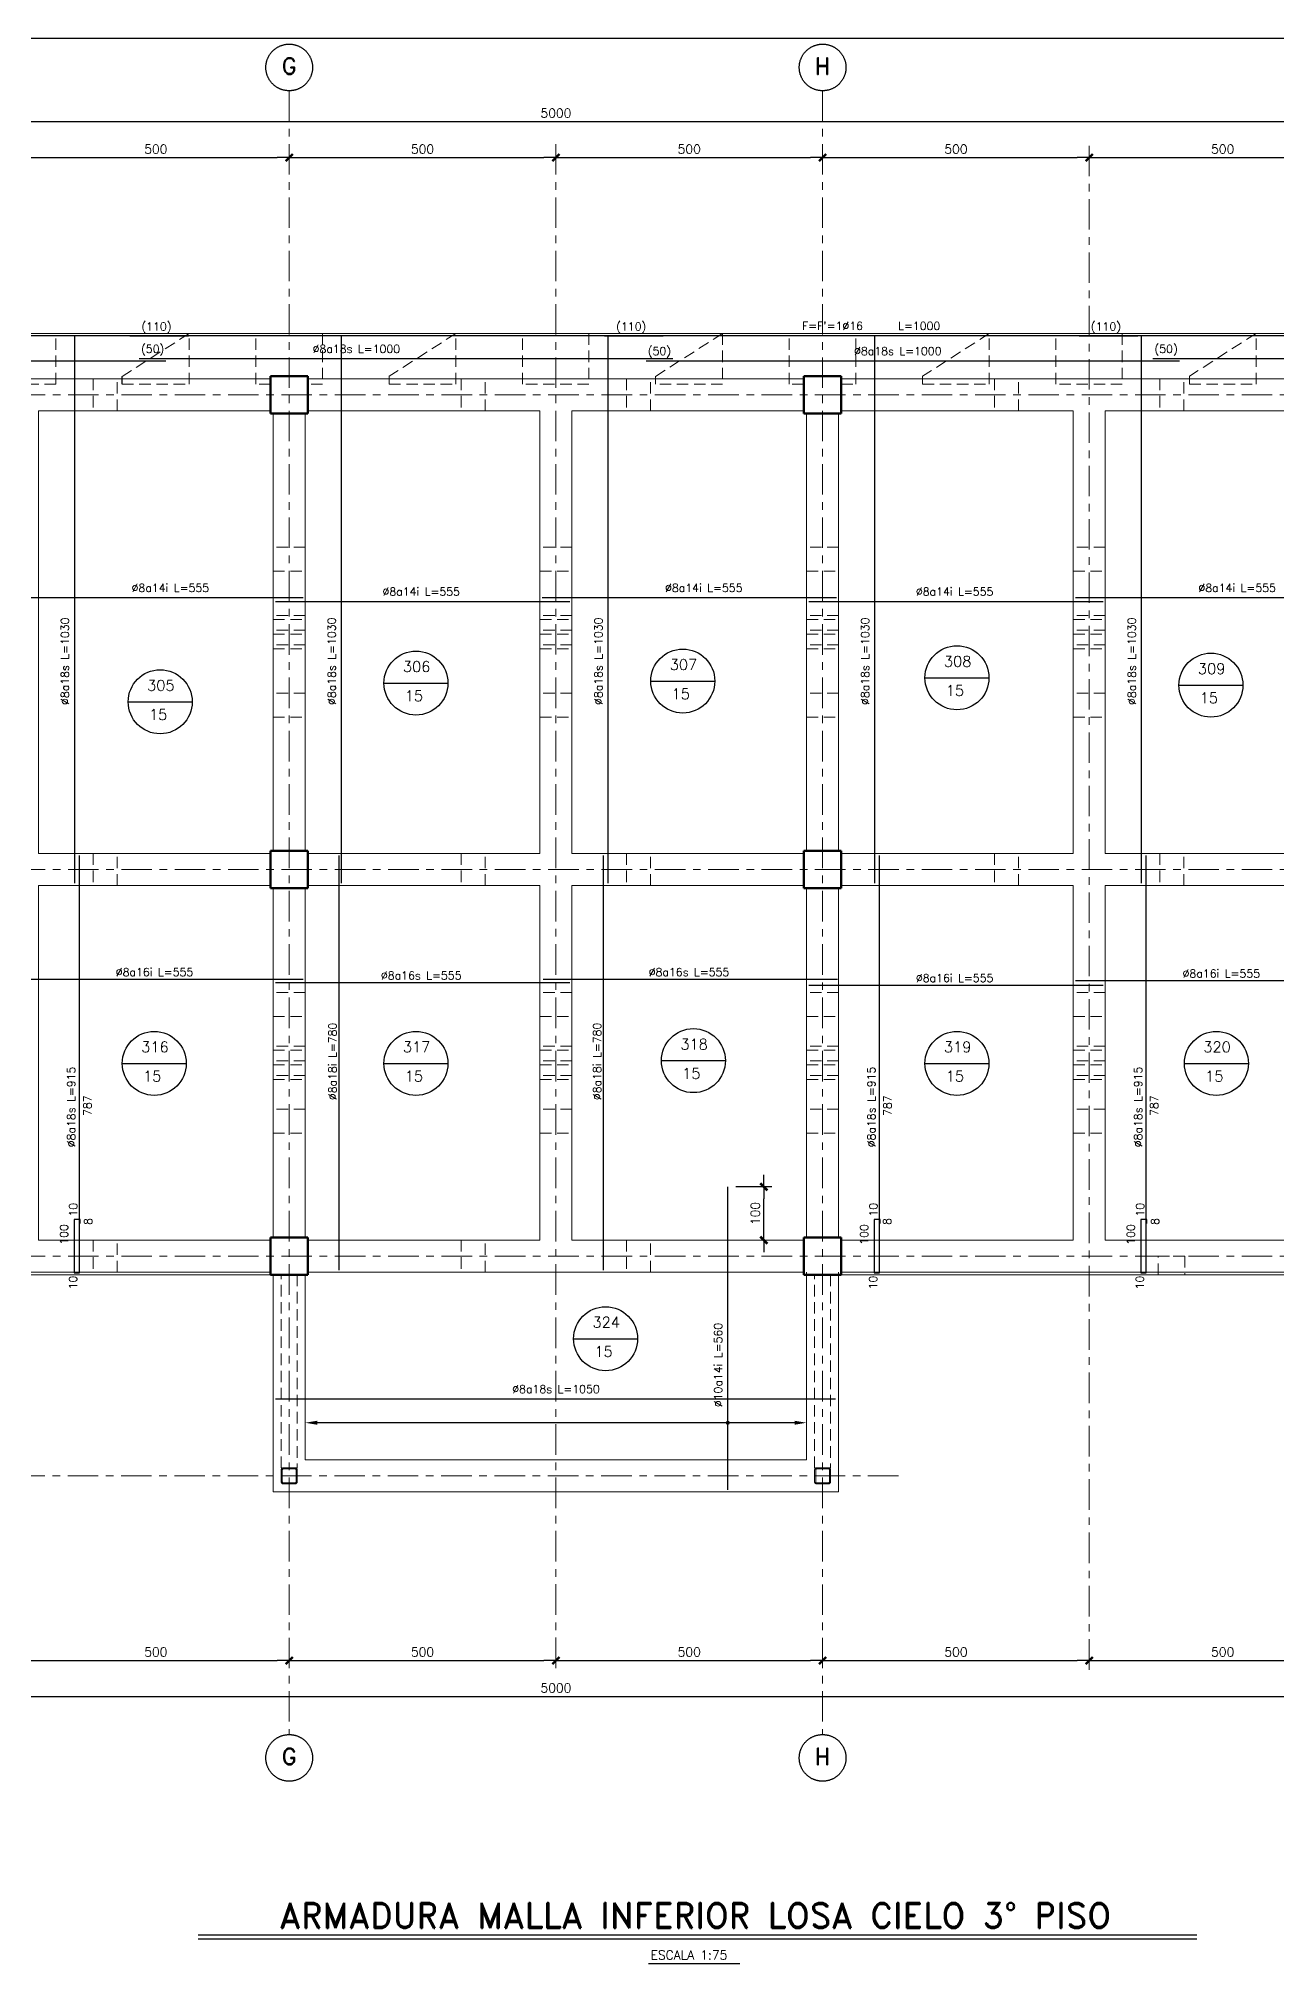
# Model space of a CAD drawing. Extents: x -4 to 6083, y -4 to 8624.
# Drawn here: x 2051 to 4372, y 5008 to 8618 of the extents above; entities that cross this region are included whole.
import ezdxf
from ezdxf.enums import TextEntityAlignment as Align
from ezdxf.xclip import XClip

# ---------------------------------------------------------------- set-up
doc = ezdxf.new("R2010")
doc.units = 0
doc.header["$LTSCALE"] = 45
doc.header["$MEASUREMENT"] = 0
doc.header["$XCLIPFRAME"] = 0
doc.linetypes.add('2017_67-102$0$Grid Line', pattern=[2.2225, 1.27, -0.3175, 0.3175, -0.3175])
doc.linetypes.add('2017_67-102$0$RLE-PROYECCION', pattern=[0.71438, 0.47625, -0.23813])
doc.layers.get('0').update_dxf_attribs({"linetype": 'CONTINUOUS'})
for name, color, linetype in [('2017_67-102$0$RLA-COTAS', 2, 'CONTINUOUS'), ('fe', 7, 'CONTINUOUS'), ('RLA-COTAS1', 2, 'CONTINUOUS'), ('RLA-COTAS2', 1, 'CONTINUOUS'), ('RLA-FORMATO', 7, 'CONTINUOUS'), ('RLA-LOSAS', 3, 'CONTINUOUS'), ('RLA-TEXTOS2', 6, 'CONTINUOUS'), ('TEXTOS-SM', 3, 'CONTINUOUS'), ('TEXTOS50A', 3, 'CONTINUOUS')]:
    doc.layers.add(name, color=color, linetype=linetype)
for name, color, linetype, lineweight in [('2017_67-102$0$RLE-EJE', 3, 'CONTINUOUS', 25), ('2017_67-102$0$RLE-EJES', 1, '2017_67-102$0$Grid Line', 9), ('2017_67-102$0$RLE-LOSA', 3, 'CONTINUOUS', 15), ('2017_67-102$0$RLE-PILAR', 3, 'CONTINUOUS', 50), ('2017_67-102$0$RLE-PROYECCION', 2, '2017_67-102$0$RLE-PROYECCION', 15), ('2017_67-102$0$RLE-VIGA', 3, 'CONTINUOUS', 15)]:
    doc.layers.add(name, color=color, linetype=linetype, lineweight=lineweight)
doc.styles.add('2017_67-102$0$ROMAND', font='romand', dxfattribs={"height": 31.5})
doc.styles.add('2017_67-102$0$ROMANS', font='ROMANS.shx', dxfattribs={"height": 16.875})
doc.styles.add('ROMAND', font='romand', dxfattribs={"height": 31.5})
doc.styles.add('ROMANS', font='ROMANS.shx', dxfattribs={"height": 16.875})
doc.styles.add('ROMANS0', font='romans.shx')
doc.styles.add('SIETE50', font='ROMAND.SHX', dxfattribs={"height": 31.5})
doc.dimstyles.new('2017_67-102$0$ING-75', dxfattribs={"dimscale": 75, "dimtxt": 0.27, "dimasz": 0.3, "dimexe": 0, "dimexo": 0, "dimgap": 0.1, "dimtad": 1, "dimdec": 1, "dimzin": 12, "dimdsep": 46, "dimtxsty": '2017_67-102$0$ROMANS', "dimblk": '2017_67-102$0$TICK1', "dimblk1": '2017_67-102$0$TICK1', "dimblk2": '2017_67-102$0$TICK1', "dimcen": 0.09, "dimclrd": 2, "dimclre": 1, "dimclrt": 3, "dimadec": 0, "dimazin": 0, "dimtfac": 1, "dimtdec": 0, "dimtix": 1, "dimtmove": 2, "dimatfit": 3, "dimldrblk": '2017_67-102$0$TICK1', "dimfxl": 0, "dimfxlon": 1, "dimtolj": 1, "dimtzin": 0, "dimarcsym": 0})
doc.dimstyles.new('ING-75', dxfattribs={"dimscale": 75, "dimtxt": 0.27, "dimasz": 0.3, "dimexe": 0, "dimexo": 0, "dimgap": 0.1, "dimtad": 1, "dimdec": 1, "dimzin": 12, "dimdsep": 46, "dimtxsty": 'ROMANS', "dimblk": 'TICK1', "dimblk1": 'TICK1', "dimblk2": 'TICK1', "dimcen": 0.09, "dimclrd": 2, "dimclre": 1, "dimclrt": 3, "dimadec": 0, "dimazin": 0, "dimtfac": 1, "dimtdec": 0, "dimtix": 1, "dimtmove": 2, "dimatfit": 3, "dimldrblk": 'TICK1', "dimfxl": 0, "dimfxlon": 1, "dimtolj": 1, "dimtzin": 0, "dimarcsym": 0})

# ---------------------------------------------------------------- blocks, each defined once
blk = doc.blocks.new('2017_67-102$0$TICK1')
at = {"color": 2}
for points in [[(0, 0), (-1, 0)], [(0, 0), (1, 0)]]:
    blk.add_lwpolyline(points, dxfattribs=at)
at = {"color": 2, "const_width": 0.2}
blk.add_lwpolyline([(-0.3, -0.3), (0.3, 0.3)], dxfattribs=at)
blk = doc.blocks.new('*D76')
at = {"layer": '2017_67-102$0$RLA-COTAS', "color": 2, "lineweight": -2, "transparency": 16777216}
blk.add_line((557.5, 4772.5), (5512.5, 4772.5), dxfattribs=at)
at = {"layer": '2017_67-102$0$RLA-COTAS', "color": 2, "lineweight": -2, "transparency": 16777216, "xscale": 22.5, "yscale": 22.5, "zscale": 22.5, "rotation": 180}
blk.add_blockref('2017_67-102$0$TICK1', (535, 4772.5), dxfattribs=at)
at = {"layer": '2017_67-102$0$RLA-COTAS', "color": 2, "lineweight": -2, "transparency": 16777216, "xscale": 22.5, "yscale": 22.5, "zscale": 22.5}
blk.add_blockref('2017_67-102$0$TICK1', (5535, 4772.5), dxfattribs=at)
at = {"layer": '2017_67-102$0$RLA-COTAS', "color": 3, "transparency": 16777216, "insert": (3035, 4788.4), "char_height": 16.88, "attachment_point": 5, "style": '2017_67-102$0$ROMANS'}
blk.add_mtext('\\A1;5000', dxfattribs=at)
blk = doc.blocks.new('*D81')
at = {"layer": '2017_67-102$0$RLA-COTAS', "color": 2, "lineweight": -2, "transparency": 16777216}
blk.add_line((2057.5, 4705), (2512.5, 4705), dxfattribs=at)
at = {"layer": '2017_67-102$0$RLA-COTAS', "color": 2, "lineweight": -2, "transparency": 16777216, "xscale": 22.5, "yscale": 22.5, "zscale": 22.5, "rotation": 180}
blk.add_blockref('2017_67-102$0$TICK1', (2035, 4705), dxfattribs=at)
at = {"layer": '2017_67-102$0$RLA-COTAS', "color": 2, "lineweight": -2, "transparency": 16777216, "xscale": 22.5, "yscale": 22.5, "zscale": 22.5}
blk.add_blockref('2017_67-102$0$TICK1', (2535, 4705), dxfattribs=at)
at = {"layer": '2017_67-102$0$RLA-COTAS', "color": 3, "transparency": 16777216, "insert": (2285, 4720.9), "char_height": 16.88, "attachment_point": 5, "style": '2017_67-102$0$ROMANS'}
blk.add_mtext('\\A1;500', dxfattribs=at)
blk = doc.blocks.new('*D82')
at = {"layer": '2017_67-102$0$RLA-COTAS', "color": 2, "lineweight": -2, "transparency": 16777216}
blk.add_line((2557.5, 4705), (3012.5, 4705), dxfattribs=at)
at = {"layer": '2017_67-102$0$RLA-COTAS', "color": 2, "lineweight": -2, "transparency": 16777216, "xscale": 22.5, "yscale": 22.5, "zscale": 22.5, "rotation": 180}
blk.add_blockref('2017_67-102$0$TICK1', (2535, 4705), dxfattribs=at)
at = {"layer": '2017_67-102$0$RLA-COTAS', "color": 2, "lineweight": -2, "transparency": 16777216, "xscale": 22.5, "yscale": 22.5, "zscale": 22.5}
blk.add_blockref('2017_67-102$0$TICK1', (3035, 4705), dxfattribs=at)
at = {"layer": '2017_67-102$0$RLA-COTAS', "color": 3, "transparency": 16777216, "insert": (2785, 4720.9), "char_height": 16.88, "attachment_point": 5, "style": '2017_67-102$0$ROMANS'}
blk.add_mtext('\\A1;500', dxfattribs=at)
blk = doc.blocks.new('*D83')
at = {"layer": '2017_67-102$0$RLA-COTAS', "color": 2, "lineweight": -2, "transparency": 16777216}
blk.add_line((3057.5, 4705), (3512.5, 4705), dxfattribs=at)
at = {"layer": '2017_67-102$0$RLA-COTAS', "color": 2, "lineweight": -2, "transparency": 16777216, "xscale": 22.5, "yscale": 22.5, "zscale": 22.5, "rotation": 180}
blk.add_blockref('2017_67-102$0$TICK1', (3035, 4705), dxfattribs=at)
at = {"layer": '2017_67-102$0$RLA-COTAS', "color": 2, "lineweight": -2, "transparency": 16777216, "xscale": 22.5, "yscale": 22.5, "zscale": 22.5}
blk.add_blockref('2017_67-102$0$TICK1', (3535, 4705), dxfattribs=at)
at = {"layer": '2017_67-102$0$RLA-COTAS', "color": 3, "transparency": 16777216, "insert": (3285, 4720.9), "char_height": 16.88, "attachment_point": 5, "style": '2017_67-102$0$ROMANS'}
blk.add_mtext('\\A1;500', dxfattribs=at)
blk = doc.blocks.new('*D84')
at = {"layer": '2017_67-102$0$RLA-COTAS', "color": 2, "lineweight": -2, "transparency": 16777216}
blk.add_line((3557.5, 4705), (4012.5, 4705), dxfattribs=at)
at = {"layer": '2017_67-102$0$RLA-COTAS', "color": 2, "lineweight": -2, "transparency": 16777216, "xscale": 22.5, "yscale": 22.5, "zscale": 22.5, "rotation": 180}
blk.add_blockref('2017_67-102$0$TICK1', (3535, 4705), dxfattribs=at)
at = {"layer": '2017_67-102$0$RLA-COTAS', "color": 2, "lineweight": -2, "transparency": 16777216, "xscale": 22.5, "yscale": 22.5, "zscale": 22.5}
blk.add_blockref('2017_67-102$0$TICK1', (4035, 4705), dxfattribs=at)
at = {"layer": '2017_67-102$0$RLA-COTAS', "color": 3, "transparency": 16777216, "insert": (3785, 4720.9), "char_height": 16.88, "attachment_point": 5, "style": '2017_67-102$0$ROMANS'}
blk.add_mtext('\\A1;500', dxfattribs=at)
blk = doc.blocks.new('*D85')
at = {"layer": '2017_67-102$0$RLA-COTAS', "color": 2, "lineweight": -2, "transparency": 16777216}
blk.add_line((4057.5, 4705), (4512.5, 4705), dxfattribs=at)
at = {"layer": '2017_67-102$0$RLA-COTAS', "color": 2, "lineweight": -2, "transparency": 16777216, "xscale": 22.5, "yscale": 22.5, "zscale": 22.5, "rotation": 180}
blk.add_blockref('2017_67-102$0$TICK1', (4035, 4705), dxfattribs=at)
at = {"layer": '2017_67-102$0$RLA-COTAS', "color": 2, "lineweight": -2, "transparency": 16777216, "xscale": 22.5, "yscale": 22.5, "zscale": 22.5}
blk.add_blockref('2017_67-102$0$TICK1', (4535, 4705), dxfattribs=at)
at = {"layer": '2017_67-102$0$RLA-COTAS', "color": 3, "transparency": 16777216, "insert": (4285, 4720.9), "char_height": 16.88, "attachment_point": 5, "style": '2017_67-102$0$ROMANS'}
blk.add_mtext('\\A1;500', dxfattribs=at)
blk = doc.blocks.new('*D101')
at = {"layer": '2017_67-102$0$RLA-COTAS', "color": 2, "lineweight": -2, "transparency": 16777216}
blk.add_line((2057.5, 1887.1), (2512.5, 1887.1), dxfattribs=at)
at = {"layer": '2017_67-102$0$RLA-COTAS', "color": 2, "lineweight": -2, "transparency": 16777216, "xscale": 22.5, "yscale": 22.5, "zscale": 22.5, "rotation": 180}
blk.add_blockref('2017_67-102$0$TICK1', (2035, 1887.1), dxfattribs=at)
at = {"layer": '2017_67-102$0$RLA-COTAS', "color": 2, "lineweight": -2, "transparency": 16777216, "xscale": 22.5, "yscale": 22.5, "zscale": 22.5}
blk.add_blockref('2017_67-102$0$TICK1', (2535, 1887.1), dxfattribs=at)
at = {"layer": '2017_67-102$0$RLA-COTAS', "color": 3, "transparency": 16777216, "insert": (2285, 1903.1), "char_height": 16.88, "attachment_point": 5, "style": '2017_67-102$0$ROMANS'}
blk.add_mtext('\\A1;500', dxfattribs=at)
blk = doc.blocks.new('*D102')
at = {"layer": '2017_67-102$0$RLA-COTAS', "color": 2, "lineweight": -2, "transparency": 16777216}
blk.add_line((2557.5, 1887.1), (3012.5, 1887.1), dxfattribs=at)
at = {"layer": '2017_67-102$0$RLA-COTAS', "color": 2, "lineweight": -2, "transparency": 16777216, "xscale": 22.5, "yscale": 22.5, "zscale": 22.5, "rotation": 180}
blk.add_blockref('2017_67-102$0$TICK1', (2535, 1887.1), dxfattribs=at)
at = {"layer": '2017_67-102$0$RLA-COTAS', "color": 2, "lineweight": -2, "transparency": 16777216, "xscale": 22.5, "yscale": 22.5, "zscale": 22.5}
blk.add_blockref('2017_67-102$0$TICK1', (3035, 1887.1), dxfattribs=at)
at = {"layer": '2017_67-102$0$RLA-COTAS', "color": 3, "transparency": 16777216, "insert": (2785, 1903.1), "char_height": 16.88, "attachment_point": 5, "style": '2017_67-102$0$ROMANS'}
blk.add_mtext('\\A1;500', dxfattribs=at)
blk = doc.blocks.new('*D103')
at = {"layer": '2017_67-102$0$RLA-COTAS', "color": 2, "lineweight": -2, "transparency": 16777216}
blk.add_line((3057.5, 1887.1), (3512.5, 1887.1), dxfattribs=at)
at = {"layer": '2017_67-102$0$RLA-COTAS', "color": 2, "lineweight": -2, "transparency": 16777216, "xscale": 22.5, "yscale": 22.5, "zscale": 22.5, "rotation": 180}
blk.add_blockref('2017_67-102$0$TICK1', (3035, 1887.1), dxfattribs=at)
at = {"layer": '2017_67-102$0$RLA-COTAS', "color": 2, "lineweight": -2, "transparency": 16777216, "xscale": 22.5, "yscale": 22.5, "zscale": 22.5}
blk.add_blockref('2017_67-102$0$TICK1', (3535, 1887.1), dxfattribs=at)
at = {"layer": '2017_67-102$0$RLA-COTAS', "color": 3, "transparency": 16777216, "insert": (3285, 1903.1), "char_height": 16.88, "attachment_point": 5, "style": '2017_67-102$0$ROMANS'}
blk.add_mtext('\\A1;500', dxfattribs=at)
blk = doc.blocks.new('*D104')
at = {"layer": '2017_67-102$0$RLA-COTAS', "color": 2, "lineweight": -2, "transparency": 16777216}
blk.add_line((3557.5, 1887.1), (4012.5, 1887.1), dxfattribs=at)
at = {"layer": '2017_67-102$0$RLA-COTAS', "color": 2, "lineweight": -2, "transparency": 16777216, "xscale": 22.5, "yscale": 22.5, "zscale": 22.5, "rotation": 180}
blk.add_blockref('2017_67-102$0$TICK1', (3535, 1887.1), dxfattribs=at)
at = {"layer": '2017_67-102$0$RLA-COTAS', "color": 2, "lineweight": -2, "transparency": 16777216, "xscale": 22.5, "yscale": 22.5, "zscale": 22.5}
blk.add_blockref('2017_67-102$0$TICK1', (4035, 1887.1), dxfattribs=at)
at = {"layer": '2017_67-102$0$RLA-COTAS', "color": 3, "transparency": 16777216, "insert": (3785, 1903.1), "char_height": 16.88, "attachment_point": 5, "style": '2017_67-102$0$ROMANS'}
blk.add_mtext('\\A1;500', dxfattribs=at)
blk = doc.blocks.new('*D105')
at = {"layer": '2017_67-102$0$RLA-COTAS', "color": 2, "lineweight": -2, "transparency": 16777216}
blk.add_line((4057.5, 1887.1), (4512.5, 1887.1), dxfattribs=at)
at = {"layer": '2017_67-102$0$RLA-COTAS', "color": 2, "lineweight": -2, "transparency": 16777216, "xscale": 22.5, "yscale": 22.5, "zscale": 22.5, "rotation": 180}
blk.add_blockref('2017_67-102$0$TICK1', (4035, 1887.1), dxfattribs=at)
at = {"layer": '2017_67-102$0$RLA-COTAS', "color": 2, "lineweight": -2, "transparency": 16777216, "xscale": 22.5, "yscale": 22.5, "zscale": 22.5}
blk.add_blockref('2017_67-102$0$TICK1', (4535, 1887.1), dxfattribs=at)
at = {"layer": '2017_67-102$0$RLA-COTAS', "color": 3, "transparency": 16777216, "insert": (4285, 1903.1), "char_height": 16.88, "attachment_point": 5, "style": '2017_67-102$0$ROMANS'}
blk.add_mtext('\\A1;500', dxfattribs=at)
blk = doc.blocks.new('*D123')
at = {"layer": '2017_67-102$0$RLA-COTAS', "color": 2, "lineweight": -2, "transparency": 16777216}
blk.add_line((557.5, 1819.6), (5512.5, 1819.6), dxfattribs=at)
at = {"layer": '2017_67-102$0$RLA-COTAS', "color": 2, "lineweight": -2, "transparency": 16777216, "xscale": 22.5, "yscale": 22.5, "zscale": 22.5, "rotation": 180}
blk.add_blockref('2017_67-102$0$TICK1', (535, 1819.6), dxfattribs=at)
at = {"layer": '2017_67-102$0$RLA-COTAS', "color": 2, "lineweight": -2, "transparency": 16777216, "xscale": 22.5, "yscale": 22.5, "zscale": 22.5}
blk.add_blockref('2017_67-102$0$TICK1', (5535, 1819.6), dxfattribs=at)
at = {"layer": '2017_67-102$0$RLA-COTAS', "color": 3, "transparency": 16777216, "insert": (3035, 1835.6), "char_height": 16.88, "attachment_point": 5, "style": '2017_67-102$0$ROMANS'}
blk.add_mtext('\\A1;5000', dxfattribs=at)
blk = doc.blocks.new('TICK1')
at = {"color": 2}
for points in [[(0, 0), (-1, 0)], [(0, 0), (1, 0)]]:
    blk.add_lwpolyline(points, dxfattribs=at)
at = {"color": 2, "const_width": 0.2}
blk.add_lwpolyline([(-0.3, -0.3), (0.3, 0.3)], dxfattribs=at)
blk = doc.blocks.new('*D14')
at = {"layer": 'RLA-COTAS1', "color": 2, "lineweight": -2, "transparency": 16777216}
blk.add_line((3410.7, 6387), (3410.7, 6442), dxfattribs=at)
at = {"layer": 'RLA-COTAS1', "color": 2, "lineweight": -2, "transparency": 16777216, "xscale": 22.5, "yscale": 22.5, "zscale": 22.5}
for p, rotation in [((3410.7, 6464.5), 90), ((3410.7, 6364.5), 270)]:
    blk.add_blockref('TICK1', p, dxfattribs=dict(at, rotation=rotation))
at = {"layer": 'RLA-COTAS1', "color": 3, "transparency": 16777216, "insert": (3394.8, 6414.5), "char_height": 16.88, "attachment_point": 5, "rotation": 90, "style": 'ROMANS'}
blk.add_mtext('\\A1;100', dxfattribs=at)
blk = doc.blocks.new('2017_67-102')
blk.add_line((2221.74, 4280.33), (2221.74, 4294.83))
at = {"layer": '2017_67-102$0$RLE-EJE'}
for centre in [(2534.97, 4874.08), (3534.97, 4874.08), (2534.97, 1704.58), (3534.97, 1704.58)]:
    blk.add_circle(centre, 43.75, dxfattribs=at)
at = {"layer": '2017_67-102$0$RLE-EJES'}
for p, q in [((2534.97, 4830.33), (2534.97, 1748.33)), ((3534.97, 4830.33), (3534.97, 1748.33)), ((3034.97, 4730.35), (3034.97, 1870.35)), ((4034.97, 4727.35), (4034.97, 1865.35)), ((120.23, 4260.35), (5959.23, 4260.35)), ((120.23, 3370.35), (5959.23, 3370.35)), ((120.23, 2645.33), (5959.23, 2645.33)), ((3677.15, 2233.33), (167.15, 2233.33))]:
    blk.add_line(p, q, dxfattribs=at)
at = {"layer": '2017_67-102$0$RLE-LOSA'}
for p, q in [((499.97, 4375.33), (5064.97, 4375.33)), ((2499.97, 2610.33), (1784.97, 2610.33)), ((4499.97, 2610.33), (3569.97, 2610.33))]:
    blk.add_line(p, q, dxfattribs=at)
at = {"layer": '2017_67-102$0$RLE-PILAR'}
for p, q in [((2499.97, 4295.33), (2569.97, 4295.33)), ((2499.97, 4225.33), (2499.97, 4295.33)), ((2569.97, 4295.33), (2569.97, 4225.33)), ((3499.97, 4295.33), (3569.97, 4295.33)), ((3499.97, 4225.33), (3499.97, 4295.33)), ((3569.97, 4295.33), (3569.97, 4225.33)), ((2569.97, 4225.33), (2499.97, 4225.33)), ((3569.97, 4225.33), (3499.97, 4225.33)), ((2499.97, 3405.35), (2569.97, 3405.35)), ((2499.97, 3335.35), (2499.97, 3405.35)), ((2569.97, 3405.35), (2569.97, 3335.35)), ((3499.97, 3405.35), (3569.97, 3405.35)), ((3499.97, 3335.35), (3499.97, 3405.35)), ((3569.97, 3405.35), (3569.97, 3335.35)), ((2569.97, 3335.35), (2499.97, 3335.35)), ((3569.97, 3335.35), (3499.97, 3335.35)), ((2499.97, 2680.33), (2569.97, 2680.33)), ((2499.97, 2610.33), (2499.97, 2680.33)), ((2569.97, 2680.33), (2569.97, 2610.33)), ((3499.97, 2680.33), (3569.97, 2680.33)), ((3499.97, 2610.33), (3499.97, 2680.33)), ((3569.97, 2680.33), (3569.97, 2610.33)), ((2569.97, 2610.33), (2499.97, 2610.33)), ((3569.97, 2610.33), (3499.97, 2610.33))]:
    blk.add_line(p, q, dxfattribs=at)
at = {"layer": '2017_67-102$0$RLE-PROYECCION'}
for p, q in [((2097.47, 4280.32), (2097.47, 4375.32)), ((2097.47, 4280.32), (1972.47, 4280.32)), ((2167.47, 4290.35), (2167.47, 4230.35)), ((2212.47, 4230.35), (2212.47, 4290.35)), ((2857.47, 4290.35), (2857.47, 4230.35)), ((2902.47, 4230.35), (2902.47, 4290.35)), ((3167.47, 4290.35), (3167.47, 4230.35)), ((3212.47, 4230.35), (3212.47, 4290.35)), ((3857.47, 4290.35), (3857.47, 4230.35)), ((3902.47, 4230.35), (3902.47, 4290.35)), ((4167.47, 4290.35), (4167.47, 4230.35)), ((4212.47, 4230.35), (4212.47, 4290.35)), ((2564.97, 3974.51), (2504.97, 3974.51)), ((3064.97, 3974.51), (3004.97, 3974.51)), ((3564.97, 3974.51), (3504.97, 3974.51)), ((4064.97, 3974.51), (4004.97, 3974.51)), ((2504.97, 3929.51), (2564.97, 3929.51)), ((3004.97, 3929.51), (3064.97, 3929.51)), ((3504.97, 3929.51), (3564.97, 3929.51)), ((4004.97, 3929.51), (4064.97, 3929.51)), ((2564.97, 3846.6), (2504.97, 3846.6)), ((2504.97, 3839.1), (2564.97, 3839.1)), ((3064.97, 3846.6), (3004.97, 3846.6)), ((3004.97, 3839.1), (3064.97, 3839.1)), ((3564.97, 3846.6), (3504.97, 3846.6)), ((3504.97, 3839.1), (3564.97, 3839.1)), ((4064.97, 3846.6), (4004.97, 3846.6)), ((4004.97, 3839.1), (4064.97, 3839.1)), ((2564.97, 3819.1), (2504.97, 3819.1)), ((2504.97, 3811.6), (2564.97, 3811.6)), ((2564.97, 3791.6), (2504.97, 3791.6)), ((3064.97, 3819.1), (3004.97, 3819.1)), ((3004.97, 3811.6), (3064.97, 3811.6)), ((3064.97, 3791.6), (3004.97, 3791.6)), ((3564.97, 3819.1), (3504.97, 3819.1)), ((3504.97, 3811.6), (3564.97, 3811.6)), ((3564.97, 3791.6), (3504.97, 3791.6)), ((4064.97, 3819.1), (4004.97, 3819.1)), ((4004.97, 3811.6), (4064.97, 3811.6)), ((4064.97, 3791.6), (4004.97, 3791.6)), ((2504.97, 3784.1), (2564.97, 3784.1)), ((3004.97, 3784.1), (3064.97, 3784.1)), ((3504.97, 3784.1), (3564.97, 3784.1)), ((4004.97, 3784.1), (4064.97, 3784.1)), ((2564.97, 3701.18), (2504.97, 3701.18)), ((3064.97, 3701.18), (3004.97, 3701.18)), ((3564.97, 3701.18), (3504.97, 3701.18)), ((4064.97, 3701.18), (4004.97, 3701.18)), ((2504.97, 3656.18), (2564.97, 3656.18)), ((3004.97, 3656.18), (3064.97, 3656.18)), ((3504.97, 3656.18), (3564.97, 3656.18)), ((4004.97, 3656.18), (4064.97, 3656.18)), ((2167.47, 3400.35), (2167.47, 3340.35)), ((2212.47, 3340.35), (2212.47, 3400.35)), ((2857.47, 3400.35), (2857.47, 3340.35)), ((2902.47, 3340.35), (2902.47, 3400.35)), ((3167.47, 3400.35), (3167.47, 3340.35)), ((3212.47, 3340.35), (3212.47, 3400.35)), ((3857.47, 3400.35), (3857.47, 3340.35)), ((3902.47, 3340.35), (3902.47, 3400.35)), ((4167.47, 3400.35), (4167.47, 3340.35)), ((4212.47, 3340.35), (4212.47, 3400.35)), ((2564.97, 3139.51), (2504.97, 3139.51)), ((3064.97, 3139.51), (3004.97, 3139.51)), ((3564.97, 3139.51), (3504.97, 3139.51)), ((4064.97, 3139.51), (4004.97, 3139.51)), ((2504.97, 3094.51), (2564.97, 3094.51)), ((3004.97, 3094.51), (3064.97, 3094.51)), ((3504.97, 3094.51), (3564.97, 3094.51)), ((4004.97, 3094.51), (4064.97, 3094.51)), ((2564.97, 3039.09), (2504.97, 3039.09)), ((2504.97, 3039.09), (2504.97, 3031.59)), ((2564.97, 3031.59), (2564.97, 3039.09)), ((3064.97, 3039.09), (3004.97, 3039.09)), ((3564.97, 3039.09), (3504.97, 3039.09)), ((4064.97, 3039.09), (4004.97, 3039.09)), ((2504.97, 3031.59), (2564.97, 3031.59)), ((2564.97, 3011.59), (2504.97, 3011.59)), ((2504.97, 3011.59), (2504.97, 3004.09)), ((2504.97, 3004.09), (2564.97, 3004.09)), ((2564.97, 3004.09), (2564.97, 3011.59)), ((3004.97, 3031.59), (3064.97, 3031.59)), ((3064.97, 3011.59), (3004.97, 3011.59)), ((3004.97, 3004.09), (3064.97, 3004.09)), ((3504.97, 3031.59), (3564.97, 3031.59)), ((3564.97, 3011.59), (3504.97, 3011.59)), ((3504.97, 3004.09), (3564.97, 3004.09)), ((4004.97, 3031.59), (4064.97, 3031.59)), ((4064.97, 3011.59), (4004.97, 3011.59)), ((4004.97, 3004.09), (4064.97, 3004.09)), ((2564.97, 2984.09), (2504.97, 2984.09)), ((2504.97, 2984.09), (2504.97, 2976.59)), ((2504.97, 2976.59), (2564.97, 2976.59)), ((2564.97, 2976.59), (2564.97, 2984.09)), ((3064.97, 2984.09), (3004.97, 2984.09)), ((3004.97, 2976.59), (3064.97, 2976.59)), ((3564.97, 2984.09), (3504.97, 2984.09)), ((3504.97, 2976.59), (3564.97, 2976.59)), ((4064.97, 2984.09), (4004.97, 2984.09)), ((4004.97, 2976.59), (4064.97, 2976.59)), ((2564.97, 2921.17), (2504.97, 2921.17)), ((3064.97, 2921.17), (3004.97, 2921.17)), ((3564.97, 2921.17), (3504.97, 2921.17)), ((4064.97, 2921.17), (4004.97, 2921.17)), ((2504.97, 2876.17), (2564.97, 2876.17)), ((3004.97, 2876.17), (3064.97, 2876.17)), ((3504.97, 2876.17), (3564.97, 2876.17)), ((4004.97, 2876.17), (4064.97, 2876.17)), ((2167.47, 2675.35), (2167.47, 2615.35)), ((2212.47, 2615.35), (2212.47, 2675.35)), ((2857.47, 2675.35), (2857.47, 2615.35)), ((2902.47, 2615.35), (2902.47, 2675.35)), ((3167.47, 2675.35), (3167.47, 2615.35)), ((3212.47, 2615.35), (3212.47, 2675.35)), ((4163.97, 2610.35), (4163.97, 2645.36)), ((4163.97, 2645.36), (4213.97, 2645.35)), ((4213.97, 2645.35), (4213.97, 2610.35)), ((2519.97, 2248.33), (2519.97, 2610.35)), ((2549.97, 2610.35), (2549.97, 2248.33)), ((3519.97, 2248.33), (3519.97, 2610.35)), ((3519.97, 2610.35), (3549.97, 2610.35)), ((3549.97, 2610.35), (3549.97, 2248.33)), ((4163.97, 2610.35), (4213.97, 2610.35)), ((2519.97, 2222.33), (2519.97, 2244.33)), ((2519.97, 2244.33), (2519.97, 2222.33)), ((2548.97, 2248.33), (2520.97, 2248.33)), ((2521.97, 2244.33), (2521.97, 2222.33)), ((2521.97, 2222.33), (2521.97, 2244.33)), ((2523.97, 2248.33), (2545.97, 2248.33)), ((2545.97, 2248.33), (2523.97, 2248.33)), ((2545.97, 2246.33), (2523.97, 2246.33)), ((2523.97, 2246.33), (2545.97, 2246.33)), ((2547.97, 2222.33), (2547.97, 2244.33)), ((2547.97, 2244.33), (2547.97, 2222.33)), ((2549.97, 2244.33), (2549.97, 2222.33)), ((2549.97, 2222.33), (2549.97, 2244.33)), ((3519.97, 2222.33), (3519.97, 2244.33)), ((3519.97, 2244.33), (3519.97, 2222.33)), ((3548.97, 2248.33), (3520.97, 2248.33)), ((3521.97, 2244.33), (3521.97, 2222.33)), ((3521.97, 2222.33), (3521.97, 2244.33)), ((3523.97, 2248.33), (3545.97, 2248.33)), ((3545.97, 2248.33), (3523.97, 2248.33)), ((3545.97, 2246.33), (3523.97, 2246.33)), ((3523.97, 2246.33), (3545.97, 2246.33)), ((3547.97, 2222.33), (3547.97, 2244.33)), ((3547.97, 2244.33), (3547.97, 2222.33)), ((3549.97, 2244.33), (3549.97, 2222.33)), ((3549.97, 2222.33), (3549.97, 2244.33)), ((2523.97, 2220.33), (2545.97, 2220.33)), ((2545.97, 2220.33), (2523.97, 2220.33)), ((2545.97, 2218.33), (2523.97, 2218.33)), ((2523.97, 2218.33), (2545.97, 2218.33)), ((3523.97, 2220.33), (3545.97, 2220.33)), ((3545.97, 2220.33), (3523.97, 2220.33)), ((3545.97, 2218.33), (3523.97, 2218.33)), ((3523.97, 2218.33), (3545.97, 2218.33))]:
    blk.add_line(p, q, dxfattribs=at)
for points in [[(2221.74, 4280.33), (2347.47, 4280.33), (2347.47, 4375.3), (2221.74, 4294.83)], [(2499.97, 4280.33), (2472.47, 4280.33), (2472.47, 4375.33)], [(2597.47, 4375.33), (2597.47, 4280.33), (2569.97, 4280.33)], [(3499.42, 4280.33), (3472.47, 4280.33), (3472.47, 4375.33)], [(3569.97, 4280.33), (3597.47, 4280.33), (3597.47, 4375.33)]]:
    blk.add_lwpolyline(points, dxfattribs=at)
for points in [[(2722.47, 4295.25), (2722.47, 4280.33), (2847.47, 4280.33), (2847.47, 4375.33)], [(2972.47, 4375.33), (3096.74, 4375.33), (3096.74, 4280.33), (2972.47, 4280.33)], [(3221.74, 4294.83), (3347.47, 4375.3), (3347.47, 4280.33), (3221.74, 4280.33)], [(3722.47, 4295.3), (3722.47, 4280.33), (3847.47, 4280.33), (3847.47, 4375.3)], [(3972.47, 4375.33), (4096.74, 4375.33), (4096.74, 4280.33), (3972.47, 4280.33)], [(4222.49, 4295.3), (4222.49, 4280.33), (4347.49, 4280.33), (4347.49, 4375.3)]]:
    blk.add_lwpolyline(points, close=True, dxfattribs=at)
at = {"layer": '2017_67-102$0$RLE-PROYECCION', "flags": 128}
for points in [[(2520.97, 2248.33), (2520.74, 2248.33), (2520.53, 2248.33), (2520.34, 2248.33), (2520.18, 2248.33), (2520.07, 2248.33), (2519.99, 2248.33), (2519.97, 2248.33)], [(2549.97, 2248.33), (2549.94, 2248.33), (2549.87, 2248.33), (2549.75, 2248.33), (2549.59, 2248.33), (2549.4, 2248.33), (2549.19, 2248.33), (2548.97, 2248.33)], [(3520.97, 2248.33), (3520.74, 2248.33), (3520.53, 2248.33), (3520.34, 2248.33), (3520.18, 2248.33), (3520.07, 2248.33), (3519.99, 2248.33), (3519.97, 2248.33)], [(3549.97, 2248.33), (3549.94, 2248.33), (3549.87, 2248.33), (3549.75, 2248.33), (3549.59, 2248.33), (3549.4, 2248.33), (3549.19, 2248.33), (3548.97, 2248.33)]]:
    blk.add_lwpolyline(points, dxfattribs=at)
at = {"layer": '2017_67-102$0$RLE-PROYECCION'}
for centre, radius, start, end in [((2523.97, 2244.33), 4, 90, 180), ((2523.97, 2244.33), 4, 90, 180), ((2523.97, 2244.33), 2, 90, 180), ((2523.97, 2244.33), 2, 90, 180), ((2545.97, 2244.33), 4, 0, 90), ((2545.97, 2244.33), 4, 0, 90), ((2545.97, 2244.33), 2, 0, 90), ((2545.97, 2244.33), 2, 0, 90), ((3523.97, 2244.33), 4, 90, 180), ((3523.97, 2244.33), 4, 90, 180), ((3523.97, 2244.33), 2, 90, 180), ((3523.97, 2244.33), 2, 90, 180), ((3545.97, 2244.33), 4, 0, 90), ((3545.97, 2244.33), 4, 0, 90), ((3545.97, 2244.33), 2, 0, 90), ((3545.97, 2244.33), 2, 0, 90), ((2523.97, 2222.33), 4, 180, 270), ((2523.97, 2222.33), 4, 180, 270), ((2523.97, 2222.33), 2, 180, 270), ((2523.97, 2222.33), 2, 180, 270), ((2545.97, 2222.33), 4, 270, 0), ((2545.97, 2222.33), 2, 270, 0), ((2545.97, 2222.33), 4, 270, 0), ((2545.97, 2222.33), 2, 270, 0), ((3523.97, 2222.33), 4, 180, 270), ((3523.97, 2222.33), 4, 180, 270), ((3523.97, 2222.33), 2, 180, 270), ((3523.97, 2222.33), 2, 180, 270), ((3545.97, 2222.33), 4, 270, 0), ((3545.97, 2222.33), 2, 270, 0), ((3545.97, 2222.33), 4, 270, 0), ((3545.97, 2222.33), 2, 270, 0)]:
    blk.add_arc(centre, radius, start, end, dxfattribs=at)
at = {"layer": '2017_67-102$0$RLE-VIGA'}
for p, q in [((1569.97, 4290.35), (2499.97, 4290.35)), ((2569.97, 4290.35), (3499.97, 4290.35)), ((3569.97, 4290.35), (4499.97, 4290.35)), ((2064.97, 4230.35), (2499.97, 4230.35)), ((2064.97, 4230.35), (2064.97, 3400.35)), ((2504.97, 4225.33), (2504.97, 3405.35)), ((2564.97, 4225.33), (2564.97, 3405.35)), ((2569.97, 4230.35), (3004.97, 4230.35)), ((3004.97, 4230.35), (3004.97, 3400.35)), ((3064.97, 4230.35), (3499.97, 4230.35)), ((3064.97, 4230.35), (3064.97, 3400.35)), ((3504.97, 4225.33), (3504.97, 3405.35)), ((3564.97, 4225.33), (3564.97, 3405.35)), ((3569.97, 4230.35), (4004.97, 4230.35)), ((4004.97, 4230.35), (4004.97, 3400.35)), ((4064.97, 4230.35), (4499.97, 4230.35)), ((4064.97, 4230.35), (4064.97, 3400.35)), ((2064.97, 3400.35), (2499.97, 3400.35)), ((2569.97, 3400.35), (3004.97, 3400.35)), ((3064.97, 3400.35), (3499.97, 3400.35)), ((3569.97, 3400.35), (4004.97, 3400.35)), ((4064.97, 3400.35), (4499.97, 3400.35)), ((2064.97, 3340.35), (2499.97, 3340.35)), ((2064.97, 3340.35), (2064.97, 2675.35)), ((2504.97, 3335.35), (2504.97, 2680.33)), ((2564.97, 3335.35), (2564.97, 2680.33)), ((2569.97, 3340.35), (3004.97, 3340.35)), ((3004.97, 3340.35), (3004.97, 2675.35)), ((3064.97, 3340.35), (3499.97, 3340.35)), ((3064.97, 3340.35), (3064.97, 2675.35)), ((3504.97, 3335.35), (3504.97, 2680.33)), ((3564.97, 3335.35), (3564.97, 2680.33)), ((3569.97, 3340.35), (4004.97, 3340.35)), ((4004.97, 3340.35), (4004.97, 2675.35)), ((4064.97, 3340.35), (4499.97, 3340.35)), ((4064.97, 3340.35), (4064.97, 2675.35)), ((2064.97, 2675.35), (2499.97, 2675.35)), ((2569.97, 2675.35), (3004.97, 2675.35)), ((3064.97, 2675.35), (3499.97, 2675.35)), ((3569.97, 2675.35), (4004.97, 2675.35)), ((4064.97, 2675.35), (4499.97, 2675.35)), ((1784.97, 2615.35), (2499.97, 2615.35)), ((2504.97, 2610.33), (2504.97, 2263.33)), ((2564.97, 2610.33), (2564.97, 2263.33)), ((2569.97, 2615.35), (3499.97, 2615.35)), ((3504.97, 2615.35), (3504.97, 2263.33)), ((3564.97, 2615.35), (3564.97, 2203.33)), ((3569.97, 2615.35), (4499.97, 2615.35)), ((2504.97, 2203.33), (2504.97, 2263.33)), ((3504.97, 2263.33), (2564.97, 2263.33)), ((3564.97, 2263.33), (3564.97, 2203.33)), ((3564.97, 2203.33), (2504.97, 2203.33))]:
    blk.add_line(p, q, dxfattribs=at)
at = {"layer": '2017_67-102$0$RLE-EJE', "color": 5, "char_height": 31.25, "width": 1, "attachment_point": 2, "line_spacing_factor": 0.941778, "style": '2017_67-102$0$ROMAND'}
for s, insert in [('G', (2534.98, 4892.4)), ('H', (3534.98, 4892.4)), ('G', (2534.98, 1722.9)), ('H', (3534.98, 1722.9))]:
    blk.add_mtext(s, dxfattribs=dict(at, insert=insert))
at = {"layer": '2017_67-102$0$RLA-COTAS'}
for base, p1, p2, picture, middle in [((5534.97, 4772.47), (534.97, 4779.97), (5534.97, 4779.97), '*D76', (3034.97, 4788.41)), ((2534.97, 4704.97), (2034.97, 4712.47), (2534.97, 4712.47), '*D81', (2284.97, 4720.91)), ((3034.97, 4704.97), (2534.97, 4712.47), (3034.97, 4712.47), '*D82', (2784.97, 4720.91)), ((3534.97, 4704.97), (3034.97, 4712.47), (3534.97, 4712.47), '*D83', (3284.97, 4720.91)), ((4034.97, 4704.97), (3534.97, 4712.47), (4034.97, 4712.47), '*D84', (3784.97, 4720.91)), ((4534.97, 4704.97), (4034.97, 4712.47), (4534.97, 4712.47), '*D85', (4284.97, 4720.91)), ((2534.97, 1887.15), (2034.97, 1894.65), (2534.97, 1894.65), '*D101', (2284.97, 1903.08)), ((3034.97, 1887.15), (2534.97, 1894.65), (3034.97, 1894.65), '*D102', (2784.97, 1903.08)), ((3534.97, 1887.15), (3034.97, 1894.65), (3534.97, 1894.65), '*D103', (3284.97, 1903.08)), ((4034.97, 1887.15), (3534.97, 1894.65), (4034.97, 1894.65), '*D104', (3784.97, 1903.08)), ((4534.97, 1887.15), (4034.97, 1894.65), (4534.97, 1894.65), '*D105', (4284.97, 1903.08)), ((5534.97, 1819.65), (534.97, 1827.15), (5534.97, 1827.15), '*D123', (3034.97, 1835.58))]:
    dim = blk.add_linear_dim(base=base, p1=p1, p2=p2, dimstyle='2017_67-102$0$ING-75', override={"dimexe": 0, "dimexo": 0, "dimdec": 1, "dimfxl": 0, "dimfxlon": 1}, dxfattribs=at)
    dim.commit()
    dim.dimension.update_dxf_attribs({"geometry": picture, "text_midpoint": middle})

msp = doc.modelspace()

# ---------------------------------------------------------------- linework, layer by layer
at = {"layer": 'fe', "color": 6}
for p, q in [((2331.98, 8059.47), (2221.98, 8059.47)), ((3221.98, 8059.47), (3111.98, 8059.47)), ((4111.98, 8059.47), (4001.98, 8059.47))]:
    msp.add_line(p, q, dxfattribs=at)
at = {"layer": 'fe'}
for points in [[(1331.98, 8060.47), (2331.98, 8060.47)], [(2118.81, 7033.49), (2118.81, 8061.49)], [(2221.98, 8060.47), (3221.98, 8060.47)], [(2618.81, 7033.49), (2618.81, 8061.49)], [(3111.98, 8060.47), (4111.98, 8060.47)], [(3118.81, 7033.49), (3118.81, 8061.49)], [(3618.81, 7033.49), (3618.81, 8061.49)], [(4001.98, 8060.47), (5001.98, 8060.47)], [(4118.81, 7033.49), (4118.81, 8061.49)], [(1289.98, 8013.28), (2289.98, 8013.28)], [(2239.98, 8017.28), (3239.98, 8017.28)], [(3189.98, 8013.28), (4189.98, 8013.28)], [(4139.98, 8017.28), (5139.98, 8017.28)], [(1994.98, 7569.17), (2546.98, 7569.17)], [(2494.98, 7562.2), (3046.98, 7562.2)], [(2994.98, 7569.17), (3546.98, 7569.17)], [(3494.98, 7562.2), (4046.98, 7562.2)], [(3994.98, 7569.17), (4546.98, 7569.17)], [(2129.1, 6395.49), (2129.1, 6403.47), (2117.6, 6403.47), (2117.6, 6303.47), (2127.6, 6303.47), (2127.6, 7085.49)], [(2613.95, 7085.49), (2613.95, 6308.49)], [(3109.78, 7085.49), (3109.78, 6308.49)], [(3629.1, 6395.49), (3629.1, 6403.47), (3617.6, 6403.47), (3617.6, 6303.47), (3627.6, 6303.47), (3627.6, 7085.49)], [(4129.1, 6395.49), (4129.1, 6403.47), (4117.6, 6403.47), (4117.6, 6303.47), (4127.6, 6303.47), (4127.6, 7085.49)], [(1994.98, 6853.67), (2546.98, 6853.67)], [(2494.98, 6847.4), (3046.98, 6847.4)], [(2996.97, 6853.67), (3548.97, 6853.67)], [(3494.98, 6842.67), (4046.98, 6842.67)], [(3994.98, 6851.05), (4546.98, 6851.05)], [(3343.24, 5896.47), (3343.24, 6464.49)], [(2494.98, 6067.07), (3544.98, 6067.07)]]:
    msp.add_lwpolyline(points, dxfattribs=at)
at = {"layer": 'fe', "color": 1}
msp.add_lwpolyline([(3468.48, 6022.08), (2573.48, 6022.08)], dxfattribs=at)
at = {"layer": 'fe', "const_width": 3.75}
msp.add_lwpolyline([(3341.37, 6022.08, 1), (3345.12, 6022.08, 1)], format="xyb", close=True, dxfattribs=at)
at = {"layer": 'fe', "color": 2}
for points in [[(2573.48, 6018.33), (2550.98, 6022.08), (2573.48, 6025.83)], [(3468.48, 6018.33), (3490.98, 6022.08), (3468.48, 6025.83)]]:
    msp.add_solid(points, dxfattribs=at)
at = {"layer": 'RLA-COTAS2'}
msp.add_line((3425.74, 6464.49), (3358.24, 6464.49), dxfattribs=at)
at = {"layer": 'RLA-FORMATO', "color": 6, "linetype": 'Continuous'}
msp.add_line((6082.5, 8617.5), (0, 8617.5), dxfattribs=at)
at = {"layer": 'RLA-LOSAS'}
for p, q in [((2698.62, 7408.94), (2818.62, 7408.94)), ((3198.85, 7412.7), (3318.85, 7412.7)), ((3712.88, 7418.88), (3832.88, 7418.88)), ((4188.96, 7405.04), (4308.96, 7405.04)), ((2219.09, 7373.85), (2339.09, 7373.85)), ((2207.98, 6695.85), (2327.98, 6695.85)), ((2698.62, 6695.85), (2818.62, 6695.85)), ((3218.79, 6701.01), (3338.79, 6701.01)), ((3712.88, 6695.85), (3832.88, 6695.85)), ((4199.18, 6695.85), (4319.18, 6695.85)), ((3054.09, 6179.65), (3174.09, 6179.65))]:
    msp.add_line(p, q, dxfattribs=at)
for centre in [(3258.85, 7412.7), (3772.88, 7418.88), (2758.62, 7408.94), (4248.96, 7405.04), (2279.09, 7373.85), (2267.98, 6695.85), (2758.62, 6695.85), (3278.79, 6701.01), (3772.88, 6695.85), (4259.18, 6695.85), (3114.09, 6179.65)]:
    msp.add_circle(centre, 60, dxfattribs=at)
at = {"layer": 'RLA-TEXTOS2', "color": 6}
for p, q in [((2350.01, 5061.85), (4222.36, 5061.85)), ((2350.01, 5054.35), (4222.36, 5054.35))]:
    msp.add_line(p, q, dxfattribs=at)
at = {"layer": 'RLA-TEXTOS2', "color": 3}
msp.add_line((3194.56, 5008.21), (3365.71, 5008.21), dxfattribs=at)

# ---------------------------------------------------------------- block references
ref = msp.add_blockref('2017_67-102', (-13.99, 3689.14))
XClip(ref).set_block_clipping_path([(14.5644953474, 2175.2416421417), (482.9385767728, 2175.2416421417), (482.9385767728, 1642.8616825938), (5714.4048609137, 1642.8616825938), (5714.4048609137, 2568.7180280071), (6062.0442981496, 2568.7180280071), (6062.0442981496, 4458.0592067316), (5609.5070128143, 4458.0592067316), (5609.5070128143, 4934.7500905469), (454.278328456, 4934.7500905469), (454.278328456, 4333.7263178248), (26.1491284296, 4333.7263178248), (26.1491284296, 2175.4181742035)])

# ---------------------------------------------------------------- texts
at = {"layer": 'fe', "color": 9, "style": 'ROMANS0'}
for s, p in [('(110)', (2272.2, 8070.01)), ('(110)', (3162.2, 8070.01)), ('(110)', (4052.2, 8070.01)), ('(50)', (2264.98, 8027.95)), ('(50)', (3214.98, 8023.95)), ('(50)', (4164.98, 8027.95))]:
    msp.add_text(s, height=15, rotation=360, dxfattribs=at).set_placement(p, align=Align.CENTER)
at = {"layer": 'RLA-LOSAS', "char_height": 20, "width": 1, "attachment_point": 2, "line_spacing_factor": 0.941778, "style": 'ROMAND'}
for s, insert in [('306', (2759.89, 7449.73)), ('307', (3260.12, 7453.49)), ('308', (3774.15, 7459.67)), ('309', (4250.23, 7445.83)), ('305', (2280.36, 7414.64)), ('15', (3769.02, 7404.93)), ('15', (2754.77, 7394.99)), ('15', (3255, 7398.75)), ('15', (4245.1, 7391.09)), ('15', (2275.24, 7359.9)), ('316', (2269.25, 6736.64)), ('317', (2759.89, 6736.64)), ('318', (3280.06, 6741.8)), ('319', (3774.15, 6736.64)), ('320', (4260.46, 6736.64)), ('15', (2264.13, 6681.9)), ('15', (2754.77, 6681.9)), ('15', (3274.93, 6687.06)), ('15', (3769.02, 6681.9)), ('15', (4255.33, 6681.9)), ('324', (3115.36, 6220.43)), ('15', (3110.23, 6165.7))]:
    msp.add_mtext(s, dxfattribs=dict(at, insert=insert))
at = {"layer": 'RLA-TEXTOS2', "color": 6, "style": 'SIETE50'}
msp.add_text('ARMADURA MALLA INFERIOR LOSA CIELO 3° PISO', height=47.25, dxfattribs=at).set_placement((3282.27, 5074.73), align=Align.CENTER)
at = {"layer": 'RLA-TEXTOS2', "color": 3, "style": 'ROMANS'}
msp.add_text('ESCALA 1:75', height=16.875, dxfattribs=at).set_placement((3198.46, 5015.64))
at = {"layer": 'TEXTOS-SM', "style": 'ROMANS0'}
for s, rotation, p in [("F=F'=1%%c16     L=1000", 360, (3611.98, 8071.14)), ('%%C8a18s L=1000', 360, (2646.9, 8027.95)), ('%%C8a18s L=1000', 360, (3661.95, 8023.95)), ('%%C8a14i L=555', 360, (2298.2, 7579.84)), ('%%C8a14i L=555', 360, (2768.48, 7572.87)), ('%%C8a14i L=555', 360, (3298.2, 7579.84)), ('%%C8a14i L=555', 360, (3768.48, 7572.87)), ('%%C8a14i L=555', 360, (4298.2, 7579.84)), ('%%C8a18s L=1030', 90, (2108.14, 7449.84)), ('%%C8a18s L=1030', 90, (2608.14, 7449.84)), ('%%C8a18s L=1030', 90, (3108.14, 7449.84)), ('%%C8a18s L=1030', 90, (3608.14, 7449.84)), ('%%C8a18s L=1030', 90, (4108.14, 7449.84)), ('%%C8a16i L=555', 360, (2268.48, 6859.46)), ('%%C8a16s L=555', 360, (2768.48, 6853.19)), ('%%C8a16s L=555', 360, (3270.47, 6859.46)), ('%%C8a16i L=555', 360, (3768.48, 6848.46)), ('%%C8a16i L=555', 360, (4268.48, 6856.84)), ('%%C8a18i L=780', 90, (2609.78, 6699.49)), ('%%C8a18i L=780', 90, (3105.61, 6699.49)), ('%%C8a18s L=915', 90, (2119.88, 6614.11)), ('%%C8a18s L=915', 90, (3619.88, 6614.11)), ('%%C8a18s L=915', 90, (4119.88, 6614.11)), ('%%C10a14i L=560', 90, (3332.58, 6130.31)), ('%%C8a18s L=1050', 360, (3021.16, 6077.74))]:
    msp.add_text(s, height=15, rotation=rotation, dxfattribs=at).set_placement(p, align=Align.CENTER)
at = {"layer": 'TEXTOS50A', "style": 'ROMANS0'}
for s, p in [('787', (2142.65, 6616.61)), ('787', (3642.65, 6616.61)), ('787', (4142.65, 6616.61)), ('10', (2116.1, 6421.5)), ('10', (3616.1, 6421.5)), ('10', (4116.1, 6421.5)), ('100', (2098.84, 6375.08)), ('8', (2143.98, 6399.48)), ('100', (3598.84, 6375.08)), ('8', (3642.01, 6399.48)), ('100', (4098.84, 6375.08)), ('8', (4144.13, 6399.48)), ('10', (2115.67, 6284.93)), ('10', (3615.67, 6284.93)), ('10', (4115.67, 6284.93))]:
    msp.add_text(s, height=15, rotation=90, dxfattribs=at).set_placement(p, align=Align.MIDDLE)

# ---------------------------------------------------------------- dimensions: what is measured, and where the dimension line sits
at = {"layer": 'RLA-COTAS1'}
dim = msp.add_linear_dim(base=(3410.74, 6464.49), p1=(3346.69, 6364.49), p2=(3343.24, 6464.49), angle=90, dimstyle='ING-75', dxfattribs=at)
dim.commit()
dim.dimension.update_dxf_attribs({"geometry": '*D14', "text_midpoint": (3394.81, 6414.49)})

doc.saveas('drawing.dxf')
